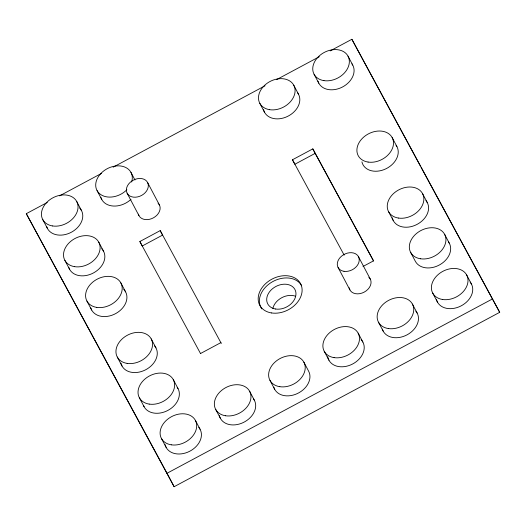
<?xml version="1.0" encoding="UTF-8"?>
<svg xmlns="http://www.w3.org/2000/svg" width="526" height="526" viewBox="0 0 526 526"><rect width="100%" height="100%" fill="white"/><g stroke="black" fill="none" stroke-linecap="round" stroke-linejoin="round"><path stroke-width="0.79" d="M330.17 50.91L351.874 39.286L499.7 312.319L174.126 486.714L26.3 213.681L47.281 202.444M59.583 195.856L101.544 173.376M113.123 167.176L265.051 85.791M276.63 79.59L319.315 56.723M160.206 230.618L162.573 235.102L142.224 246.004L139.857 241.519L160.206 230.618L221.321 343.471M312.819 148.871L315.186 153.355L294.836 164.257L292.469 159.772L312.819 148.871L373.532 260.85L363.006 266.485M200.57 353.498L220.92 342.597M174.126 486.714L167.031 473.268L492.606 298.867M420.34 165.94L351.874 39.286M421.122 167.386L499.7 312.319M315.186 153.355L373.545 261.001M292.469 159.772L344.175 255.136M139.857 241.519L200.584 353.65M26.3 213.681L167.031 473.268M466.667 274.993L471.395 283.961M444.595 234.274L449.322 243.242M422.516 193.555L427.243 202.523M392.159 137.562L396.887 146.53M348.008 56.124L352.736 65.093M432.753 293.16L437.481 302.128M410.681 252.441L415.408 261.409A19.238 14.472 -27.8 0 0 440.137 264.558A19.238 14.472 -27.8 0 0 448.507 241.96M388.602 211.722L393.33 220.69M314.094 74.291L318.822 83.259M412.404 304.061L417.131 313.023M293.745 85.192L298.472 94.161M358.436 256.609L370.251 279.023M378.49 322.228L383.217 331.189M259.831 103.359L264.558 112.327M338.087 267.504L349.908 289.925M358.147 333.122L362.874 342.091M324.233 351.289L328.96 360.257M303.883 362.19L308.611 371.159A19.238 14.472 -27.8 0 1 297.197 393.639A19.238 14.472 -27.8 0 1 273.822 387.221M269.969 380.357L274.697 389.325M147.602 182.535A11.539 8.686 -27.8 0 1 135.649 197.197A11.539 8.686 -27.8 0 1 128.804 183.798A11.539 8.686 -27.8 0 1 147.602 182.535L159.417 204.949M249.62 391.259L254.347 400.22M130.961 172.39L134.958 179.977M127.101 193.154L138.923 215.568M215.706 409.425L220.433 418.387M97.047 190.557L101.774 199.525M195.356 420.32L200.084 429.288M173.284 379.601L178.012 388.569M151.205 338.882L155.933 347.85M120.849 282.896L125.576 291.864M98.776 242.177L103.504 251.145M76.697 201.458L81.425 210.426M161.443 438.487L166.17 447.455M139.37 397.768L144.098 406.736M117.291 357.049L122.019 366.017M86.935 301.063L91.662 310.031M64.862 260.344L69.59 269.312M42.784 219.625L47.511 228.593M158.043 203.135A11.539 8.686 -27.8 0 1 153.566 217.757A11.539 8.686 -27.8 0 1 138.391 214.141M368.838 277.235A11.539 8.686 -27.8 0 1 364.222 292.108A11.539 8.686 -27.8 0 1 349.179 287.761M79.617 207.974A19.238 14.472 -27.8 0 1 71.812 231.992A19.238 14.472 -27.8 0 1 46.643 226.489M131.013 199.295A19.238 14.472 -27.8 0 1 100.907 197.421M297.663 92.878A19.238 14.472 -27.8 0 1 287.518 116.43A19.238 14.472 -27.8 0 1 263.5 109.48M351.927 63.817A19.238 14.472 -27.8 0 1 342.229 87.138A19.238 14.472 -27.8 0 1 317.954 81.155M396.078 145.255A19.238 14.472 -27.8 0 1 385.933 168.8A19.238 14.472 -27.8 0 1 361.914 161.85M425.955 200.643A19.238 14.472 -27.8 0 1 416.737 224.563A19.238 14.472 -27.8 0 1 392.264 217.836M470.106 282.081A19.238 14.472 -27.8 0 1 460.888 306A19.238 14.472 -27.8 0 1 436.416 299.274M415.842 311.142A19.238 14.472 -27.8 0 1 407.078 334.832A19.238 14.472 -27.8 0 1 382.349 329.085M361.066 339.638A19.238 14.472 -27.8 0 1 352.367 364.13A19.238 14.472 -27.8 0 1 327.751 356.654M253.532 398.945A19.238 14.472 -27.8 0 1 243.387 422.49A19.238 14.472 -27.8 0 1 219.368 415.54M198.795 427.408A19.238 14.472 -27.8 0 1 189.577 451.334A19.238 14.472 -27.8 0 1 165.105 444.608M177.196 387.294A19.238 14.472 -27.8 0 1 167.952 410.379A19.238 14.472 -27.8 0 1 143.466 405.362M154.644 345.97A19.238 14.472 -27.8 0 1 145.426 369.896A19.238 14.472 -27.8 0 1 120.954 363.17M123.768 289.412A19.238 14.472 -27.8 0 1 115.963 313.43A19.238 14.472 -27.8 0 1 90.794 307.927M101.696 248.693A19.238 14.472 -27.8 0 1 93.884 272.711A19.238 14.472 -27.8 0 1 68.715 267.208M126.865 189.755A19.238 14.472 -27.8 0 1 97.363 191.102A19.238 14.472 -27.8 0 1 112.525 166.611A19.238 14.472 -27.8 0 1 131.658 182.016M272.856 308.453A15.392 11.579 -27.8 0 1 295.619 296.263M261.784 308.874A23.085 17.371 -27.8 0 1 272.179 281.91A23.085 17.371 -27.8 0 1 301.681 285.789M271.613 312.957A23.085 17.371 -27.8 0 0 301.95 287.873A23.085 17.371 -27.8 0 0 266.886 282.521A23.085 17.371 -27.8 0 0 271.613 312.957M52.626 225.963A19.238 14.472 -27.8 0 0 77.907 205.061A19.238 14.472 -27.8 0 0 48.688 200.603A19.238 14.472 -27.8 0 0 52.626 225.963M74.705 266.682A19.238 14.472 -27.8 0 0 99.979 245.78A19.238 14.472 -27.8 0 0 70.767 241.322A19.238 14.472 -27.8 0 0 74.705 266.682M96.784 307.401A19.238 14.472 -27.8 0 0 122.058 286.499A19.238 14.472 -27.8 0 0 92.839 282.041A19.238 14.472 -27.8 0 0 96.784 307.401M127.134 363.387A19.238 14.472 -27.8 0 0 152.415 342.485A19.238 14.472 -27.8 0 0 123.196 338.027A19.238 14.472 -27.8 0 0 127.134 363.387M149.213 404.106A19.238 14.472 -27.8 0 0 174.487 383.204A19.238 14.472 -27.8 0 0 145.275 378.746A19.238 14.472 -27.8 0 0 149.213 404.106M171.285 444.825A19.238 14.472 -27.8 0 0 196.566 423.923A19.238 14.472 -27.8 0 0 167.347 419.465A19.238 14.472 -27.8 0 0 171.285 444.825M225.549 415.764A19.238 14.472 -27.8 0 0 250.83 394.862A19.238 14.472 -27.8 0 0 221.61 390.397A19.238 14.472 -27.8 0 0 225.549 415.764M279.812 386.695A19.238 14.472 -27.8 0 0 305.087 365.794A19.238 14.472 -27.8 0 0 275.874 361.336A19.238 14.472 -27.8 0 0 279.812 386.695M334.076 357.627A19.238 14.472 -27.8 0 0 359.35 336.725A19.238 14.472 -27.8 0 0 330.137 332.268A19.238 14.472 -27.8 0 0 334.076 357.627M388.339 328.559A19.238 14.472 -27.8 0 0 413.614 307.664A19.238 14.472 -27.8 0 0 384.394 303.2A19.238 14.472 -27.8 0 0 388.339 328.559M442.596 299.498A19.238 14.472 -27.8 0 0 467.877 278.596A19.238 14.472 -27.8 0 0 438.658 274.131A19.238 14.472 -27.8 0 0 442.596 299.498M420.524 258.779A19.238 14.472 -27.8 0 0 445.798 237.877A19.238 14.472 -27.8 0 0 416.585 233.412A19.238 14.472 -27.8 0 0 420.524 258.779M398.445 218.06A19.238 14.472 -27.8 0 0 423.726 197.158A19.238 14.472 -27.8 0 0 394.507 192.694A19.238 14.472 -27.8 0 0 398.445 218.06M368.095 162.067A19.238 14.472 -27.8 0 0 393.369 141.165A19.238 14.472 -27.8 0 0 364.15 136.707A19.238 14.472 -27.8 0 0 368.095 162.067M323.944 80.629A19.238 14.472 -27.8 0 0 349.218 59.727A19.238 14.472 -27.8 0 0 319.999 55.269A19.238 14.472 -27.8 0 0 323.944 80.629M269.68 109.697A19.238 14.472 -27.8 0 0 294.954 88.795A19.238 14.472 -27.8 0 0 265.735 84.338A19.238 14.472 -27.8 0 0 269.68 109.697M343.991 271.311A11.539 8.686 -27.8 0 0 359.159 258.766A11.539 8.686 -27.8 0 0 341.63 256.09A11.539 8.686 -27.8 0 0 343.991 271.311M275.644 309.025A15.392 11.579 -27.8 0 0 295.862 292.305A15.392 11.579 -27.8 0 0 272.488 288.741A15.392 11.579 -27.8 0 0 275.644 309.025"/></g></svg>
